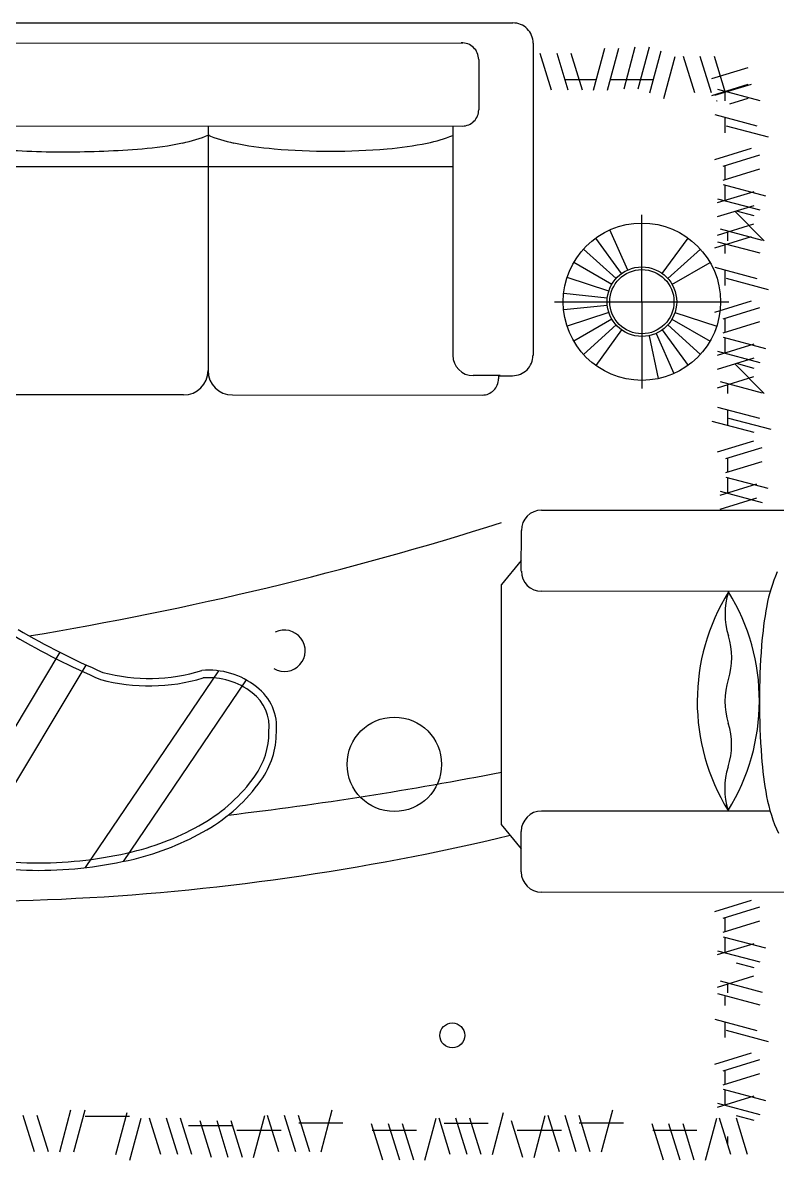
# Model space of a CAD drawing. Header units: millimetres. Extents: x -30782 to 40110, y 35885 to 73818.
# Drawn here: x 25510 to 27090, y 68543 to 70925 of the extents above; entities that cross this region are included whole.
import ezdxf

# ---------------------------------------------------------------- set-up
doc = ezdxf.new("R2010")
doc.units = ezdxf.units.MM

# ---------------------------------------------------------------- blocks, each defined once
blk = doc.blocks.new('A$C32DD204E')
for p, q in [((1020.4, 2690, -685.7), (1020.7, 3343.1, -685.7)), ((1820.9, 3342.8, -685.7), (1820.7, 2689.7, -685.7)), ((827.7, 3081.5, -685.7), (851.3, 3169.7, -685.7)), ((1190.7, 3168.5, -685.7), (1190.5, 2689.9, -685.7)), ((1650.7, 3168.4, -685.7), (1650.6, 2689.8, -685.7)), ((138.9, 3058.5, -685.7), (162.5, 3146.7, -685.7)), ((215.5, 3076.2, -685.7), (239, 3164.3, -685.7)), ((300.3, 3070.3, -685.7), (276.7, 3146.7, -685.7)), ((329.7, 3070.3, -685.7), (306.2, 3146.7, -685.7)), ((339, 3070.3, -685.7), (362.6, 3158.5, -685.7)), ((368.4, 3058.5, -685.7), (392, 3146.7, -685.7)), ((456.6, 3156.1, -685.7), (394.7, 3094.2, -685.7)), ((431.7, 3063.8, -685.7), (455.3, 3152, -685.7)), ((458.4, 3058.5, -685.7), (481.9, 3146.7, -685.7)), ((534.9, 3076.2, -685.7), (558.5, 3164.3, -685.7)), ((619.7, 3070.3, -685.7), (596.2, 3146.7, -685.7)), ((649.1, 3070.3, -685.7), (625.6, 3146.7, -685.7)), ((658.4, 3070.3, -685.7), (682, 3158.5, -685.7)), ((687.9, 3058.5, -685.7), (711.4, 3146.7, -685.7)), ((776, 3156.1, -685.7), (714.1, 3094.2, -685.7)), ((751.2, 3063.8, -685.7), (774.7, 3152, -685.7)), ((804.6, 3057.9, -685.7), (828.1, 3146.1, -685.7)), ((912.5, 3075.6, -685.7), (889, 3152, -685.7)), ((941.9, 3075.6, -685.7), (918.4, 3152, -685.7)), ((951.3, 3075.6, -685.7), (974.8, 3163.8, -685.7)), ((980.7, 3063.8, -685.7), (1004.2, 3152, -685.7)), ((1874.9, 3070.3, -685.7), (1851.3, 3146.7, -685.7)), ((1904.3, 3070.3, -685.7), (1880.7, 3146.7, -685.7)), ((1913.6, 3070.3, -685.7), (1937.1, 3158.5, -685.7)), ((1943, 3058.5, -685.7), (1966.5, 3146.7, -685.7)), ((2006.3, 3063.8, -685.7), (2029.8, 3152, -685.7)), ((2032.9, 3058.5, -685.7), (2056.5, 3146.7, -685.7)), ((2109.5, 3076.2, -685.7), (2133, 3164.3, -685.7)), ((2194.3, 3070.3, -685.7), (2170.7, 3146.7, -685.7)), ((2223.7, 3070.3, -685.7), (2200.2, 3146.7, -685.7)), ((2233, 3070.3, -685.7), (2256.6, 3158.5, -685.7)), ((2262.4, 3058.5, -685.7), (2286, 3146.7, -685.7)), ((117, 3046.2, -685.7), (93.5, 3122.6, -685.7)), ((151.9, 3052.6, -685.7), (128.3, 3129.1, -685.7)), ((152.3, 3046.2, -685.7), (128.8, 3122.6, -685.7)), ((170, 3084.2, -685.7), (158.2, 3122.6, -685.7)), ((192.3, 3052.6, -685.7), (215.9, 3140.8, -685.7)), ((286.5, 3052.6, -685.7), (262.9, 3129.1, -685.7)), ((376.6, 3058.5, -685.7), (353.1, 3134.9, -685.7)), ((406, 3058.5, -685.7), (382.5, 3134.9, -685.7)), ((393.7, 3097.5, -685.7), (403.5, 3134.4, -685.7)), ((444.7, 3057.9, -685.7), (421.1, 3134.4, -685.7)), ((471.3, 3052.6, -685.7), (447.8, 3129.1, -685.7)), ((511.8, 3052.6, -685.7), (535.3, 3140.8, -685.7)), ((605.9, 3052.6, -685.7), (582.4, 3129.1, -685.7)), ((696.1, 3058.5, -685.7), (672.5, 3134.9, -685.7)), ((725.5, 3058.5, -685.7), (701.9, 3134.9, -685.7)), ((713.1, 3097.5, -685.7), (722.9, 3134.4, -685.7)), ((764.1, 3057.9, -685.7), (740.6, 3134.4, -685.7)), ((834, 3046.2, -685.7), (857.5, 3134.4, -685.7)), ((898.7, 3057.9, -685.7), (875.2, 3134.4, -685.7)), ((988.9, 3063.8, -685.7), (965.3, 3140.3, -685.7)), ((1018.3, 3063.8, -685.7), (994.8, 3140.3, -685.7)), ((1861, 3052.6, -685.7), (1837.5, 3129.1, -685.7)), ((1951.2, 3058.5, -685.7), (1927.7, 3134.9, -685.7)), ((1968.2, 3097.5, -685.7), (1978.1, 3134.4, -685.7)), ((2019.3, 3057.9, -685.7), (1995.7, 3134.4, -685.7)), ((2086.3, 3052.6, -685.7), (2109.9, 3140.8, -685.7)), ((2180.5, 3052.6, -685.7), (2156.9, 3129.1, -685.7)), ((2270.6, 3058.5, -685.7), (2247.1, 3134.9, -685.7)), ((2287.7, 3097.5, -685.7), (2297.5, 3134.4, -685.7)), ((2370, 3121.3, -685.7), (2293.6, 3097.7, -685.7)), ((147, 3075.2, -685.7), (70.5, 3051.7, -685.7)), ((584.1, 2717, -685.7), (584.1, 3081.6, -685.7)), ((2370, 3086, -685.7), (2293.6, 3062.4, -685.7)), ((606.6, 2969.1, -685.7), (635, 3056.5, -685.7)), ((2381.8, 3033, -685.7), (2293.6, 3056.6, -685.7)), ((147, 3045.8, -685.7), (70.5, 3022.2, -685.7)), ((547.8, 2962.9, -685.7), (501.8, 3042.5, -685.7)), ((620.5, 2962.9, -685.7), (666.5, 3042.5, -685.7)), ((147, 3010.5, -685.7), (70.5, 2986.9, -685.7)), ((535.4, 2953.9, -685.7), (473.9, 3022.3, -685.7)), ((632.8, 2953.9, -685.7), (694.3, 3022.3, -685.7)), ((2381.8, 3009.5, -685.7), (2305.3, 2986, -685.7)), ((2319.2, 3015.1, 685.7), (2319.2, 2922.6, 685.7)), ((525.3, 2942.6, -685.7), (450.9, 2996.7, -685.7)), ((643, 2942.6, -685.7), (717.4, 2996.7, -685.7)), ((2381.8, 2980.1, -685.7), (2305.3, 2956.6, -685.7)), ((158.7, 2945.8, -685.7), (70.5, 2969.3, -685.7)), ((650.6, 2929.5, -685.7), (734.6, 2966.9, -685.7)), ((147, 2916.3, -685.7), (58.8, 2939.9, -685.7)), ((655.3, 2915, -685.7), (745.2, 2934.1, -685.7)), ((2381.8, 2944.8, -685.7), (2305.3, 2921.3, -685.7)), ((138.4, 2891.9, -685.7), (50.2, 2915.5, -685.7)), ((119.4, 2923.7, -685.7), (119.4, 2833.9, -685.7)), ((138.4, 2862.5, -685.7), (50.2, 2886.1, -685.7)), ((584.1, 2899.9, -685.7), (402.4, 2899.9, -685.7)), ((584.1, 2899.9, -685.7), (765.9, 2899.9, -685.7)), ((517.7, 2870.3, -685.7), (433.7, 2832.9, -685.7)), ((2304.1, 2861.1, 685.7), (2304.1, 2768.6, 685.7)), ((141.1, 2828.1, -685.7), (52.9, 2851.6, -685.7)), ((525.3, 2857.1, -685.7), (450.9, 2803.1, -685.7)), ((535.4, 2845.8, -685.7), (473.9, 2777.5, -685.7)), ((547.8, 2836.8, -685.7), (501.8, 2757.2, -685.7)), ((620.5, 2836.8, -685.7), (666.5, 2757.2, -685.7)), ((632.8, 2845.8, -685.7), (694.3, 2777.5, -685.7)), ((643, 2857.1, -685.7), (717.4, 2803.1, -685.7)), ((2364.1, 2815.4, -685.7), (2275.9, 2838.9, -685.7)), ((141.1, 2798.7, -685.7), (52.9, 2822.2, -685.7)), ((561.7, 2830.7, -685.7), (533.2, 2743.2, -685.7)), ((576.5, 2827.5, -685.7), (566.9, 2736.1, -685.7)), ((591.7, 2827.5, -685.7), (601.4, 2736.1, -685.7)), ((606.6, 2830.7, -685.7), (635, 2743.2, -685.7)), ((2364.1, 2791.8, -685.7), (2287.7, 2768.3, -685.7)), ((141.1, 2775.2, -685.7), (64.7, 2751.6, -685.7)), ((141.1, 2745.7, -685.7), (64.7, 2722.2, -685.7)), ((2364.1, 2762.4, -685.7), (2287.7, 2738.9, -685.7)), ((2364.1, 2727.1, -685.7), (2287.7, 2703.6, -685.7)), ((2319.2, 2731.6, 685.7), (2319.2, 2639, 685.7)), ((141.1, 2710.5, -685.7), (64.7, 2686.9, -685.7)), ((2375.9, 2674.2, -685.7), (2287.7, 2697.7, -685.7)), ((42.8, 2672.1, -685.7), (696.6, 2671.9, -685.7)), ((1148, 2647.4, -685.7), (1062.9, 2647.5, -685.7)), ((1125.7, 2647.4, -685.7), (1176, 2605.9, -685.7)), ((1729.9, 2647.9, -685.7), (1678.7, 2605.7, -685.7)), ((1778.1, 2647.2, -685.7), (1693.1, 2647.2, -685.7)), ((2375.9, 2650.6, -685.7), (2299.4, 2627.1, -685.7)), ((0, 755.3, -685.7), (0.2, 2629.6, -685.7)), ((739.1, 2598.6, -685.7), (739.1, 2629.3, -685.7)), ((738.8, 2602.8, -685.7), (738.8, 2546.5, -685.7)), ((739.1, 2599.7, -685.7), (745.6, 2599.7, -685.7)), ((1678.7, 2605.7, -685.7), (1176, 2605.9, -685.7)), ((2370, 2586.9, -685.7), (2281.8, 2610.4, -685.7)), ((2305.1, 2578.3), (2305.1, 2485.8)), ((76.8, 2558.3, -685.7), (182.2, 2558.3, -685.7)), ((779.4, 2042.5, -685.7), (779.6, 2565.6, -685.7)), ((2370, 2563.4, -685.7), (2293.6, 2539.8, -685.7)), ((2370, 2534, -685.7), (2293.6, 2510.4, -685.7)), ((42.1, 861.2, -685.7), (42.7, 2524.3, -685.7)), ((216, 1393.9, -685.7), (216.2, 2524.2, -685.7)), ((216.2, 2504.1, -685.7), (696.3, 2503.9, -685.7)), ((301, 1394, -685.7), (301.2, 2504.1, -685.7)), ((2370, 2498.7, -685.7), (2293.6, 2475.1, -685.7)), ((2381.8, 2445.7, -685.7), (2293.6, 2469.3, -685.7)), ((2381.8, 2422.2, -685.7), (2305.3, 2398.7, -685.7)), ((2319.2, 2427.8, 685.7), (2319.2, 2335.3, 685.7)), ((2381.8, 2392.8, -685.7), (2305.3, 2369.2, -685.7)), ((2381.8, 2357.5, -685.7), (2305.3, 2334, -685.7)), ((2304.1, 2273.8, 685.7), (2304.1, 2181.3, 685.7)), ((2364.1, 2228.1, -685.7), (2275.9, 2251.6, -685.7)), ((2364.1, 2204.5, -685.7), (2287.7, 2181, -685.7)), ((2364.1, 2175.1, -685.7), (2287.7, 2151.6, -685.7)), ((2319.2, 2144.3, 685.7), (2319.2, 2051.7, 685.7)), ((2364.1, 2139.8, -685.7), (2287.7, 2116.3, -685.7)), ((2375.9, 2086.9, -685.7), (2287.7, 2110.4, -685.7)), ((1375.8, 2071.1, -685.7), (1756.4, 1813.8, -685.7)), ((2375.9, 2063.3, -685.7), (2299.4, 2039.8, -685.7)), ((2375.9, 2033.9, -685.7), (2299.4, 2010.4, -685.7)), ((2309.8, 2042.9, 685.7), (2309.8, 1950.3, 685.7)), ((1356.9, 2013.1, -685.7), (1769.1, 1734.5, -685.7)), ((216, 1991.7, -685.7), (595.7, 1991.5, -685.7)), ((595.7, 1991.5, -685.7), (728.3, 1991.5, -685.7)), ((2375.9, 1998.6, -685.7), (2299.4, 1975.1, -685.7)), ((2370, 1957.5, -685.7), (2293.6, 1933.9, -685.7)), ((779.4, 1940.4, -685.7), (779.4, 1445.2, -685.7)), ((2370, 1928, -685.7), (2293.6, 1904.5, -685.7)), ((2370, 1892.7, -685.7), (2293.6, 1869.2, -685.7)), ((2381.8, 1828, -685.7), (2293.6, 1851.6, -685.7)), ((2370, 1798.6, -685.7), (2281.8, 1822.1, -685.7)), ((2290.3, 1826.8, 685.7), (2290.3, 1734.2, 685.7)), ((1345.3, 1735.8, -685.7), (1761.4, 1485.6, -685.7)), ((2364.1, 1710.4, -685.7), (2275.9, 1733.9, -685.7)), ((2364.1, 1681, -685.7), (2275.9, 1704.5, -685.7)), ((1318.2, 1681.4, -685.7), (1747.5, 1423.2, -685.7)), ((2364.1, 1657.4, -685.7), (2287.7, 1633.9, -685.7)), ((2364.1, 1628, -685.7), (2287.7, 1604.5, -685.7))]:
    blk.add_line(p, q)
at = {"elevation": -685.7}
for points in [[(163.7, 3074.4), (145.2, 3074.4)], [(230.7, 3074.4), (198.2, 3074.4)], [(328.4, 3074.4), (299, 3074.4)], [(372.7, 3074.4), (340.1, 3074.4)], [(371.7, 3074.4), (341.6, 3074.4)], [(456.5, 3079.7), (438, 3079.7)], [(483.2, 3074.4), (464.6, 3074.4)], [(550.1, 3074.4), (517.6, 3074.4)], [(647.8, 3074.4), (618.4, 3074.4)], [(692.1, 3074.4), (659.6, 3074.4)], [(691.2, 3074.4), (661, 3074.4)], [(776, 3079.7), (757.4, 3079.7)], [(842.9, 3079.7), (810.4, 3079.7)], [(940.6, 3079.7), (911.2, 3079.7)], [(984.9, 3079.7), (952.4, 3079.7)], [(984, 3079.7), (953.8, 3079.7)], [(1903, 3074.4), (1873.6, 3074.4)], [(1947.3, 3074.4), (1914.7, 3074.4)], [(1946.3, 3074.4), (1916.2, 3074.4)], [(2031.1, 3079.7), (2012.5, 3079.7)], [(2057.7, 3074.4), (2039.2, 3074.4)], [(2124.7, 3074.4), (2092.2, 3074.4)], [(2222.4, 3074.4), (2193, 3074.4)], [(2266.7, 3074.4), (2234.1, 3074.4)], [(2265.7, 3074.4), (2235.6, 3074.4)], [(2350.5, 3079.7), (2332, 3079.7)], [(119.4, 2804.5), (119.4, 2739.1)]]:
    blk.add_lwpolyline(points, dxfattribs=at)
for points in [[(268.9, 2248, 0.02107), (264, 2366.2, 0.029233), (251.9, 2450.6, 0.045778), (235.8, 2504.1, 0.201615)], [(234.8, 1392.4, 0.047423), (251.7, 1447.7, 0.029233), (263.9, 1532.1, 0.017749), (270.5, 1692.8, 0.02107)]]:
    blk.add_lwpolyline(points, format="xyb", dxfattribs=at)
for centre, radius in [((584.1, 2899.9, -685.7), 164.7), ((584.1, 2899.9, -685.7), 72.8), ((584.1, 2899.9, -685.7), 67.2), ((2120.3, 2502.9, -685.7), 26), ((1552.8, 2381.6, -685.7), 98.8)]:
    blk.add_circle(centre, radius)
for centre, radius, start, end in [((1280.5, 3480.4, -685.7), 324.6, 246.2626, 259.4626), ((1560.9, 3480.3, -685.7), 324.6, 280.4917, 294.8183), ((1419.8, 2711.8, -685.7), 434.1, 58.112, 121.6703), ((1364.6, 3932.6, -685.7), 784.5, 259.4626, 265.581), ((1421.2, 4664.8, -685.7), 1518.9, 265.581, 269.9772), ((1421.2, 4664.8, -685.7), 1518.9, 269.9772, 274.3734), ((1477.2, 3932.5, -685.7), 784.5, 274.3734, 280.4917), ((1421.2, 3449.8, -685.7), 434.1, 238.112, 301.6703), ((1238.2, 3225.1, -685.7), 151.1, 252.2902, 287.4922), ((1329, 2937, -685.7), 151.1, 72.2902, 107.4922), ((1420.9, 3224.8, -685.7), 151.1, 252.2902, 287.4922), ((1511.8, 2936.6, -685.7), 151.1, 72.2902, 107.4922), ((1603.7, 3224.4, -685.7), 151.1, 252.2902, 287.4922), ((-2552.3, 2006.2, -685.7), 2911.9, 21.1287, 21.1635), ((42.8, 2629.6, -685.7), 42.5, 89.9772, 179.9772), ((696.5, 2629.3, -685.7), 42.5, 359.9772, 89.9772), ((1063, 2690, -685.7), 42.5, 179.9772, 269.9772), ((1148, 2690, -685.7), 42.5, 269.9772, 359.9772), ((1693.1, 2689.7, -685.7), 42.5, 179.9772, 269.9772), ((1778.1, 2689.7, -685.7), 42.5, 269.9772, 359.9772), ((-3160.4, 1453.5, -685.7), 5000.5, 351.7639, 13.5399), ((745.5, 2565.7, -685.7), 34, 359.9772, 89.9772), ((-5717.4, 460.8, -685.7), 7095.9, 9.37507, 17.5955), ((-6034.3, 1118.6, -685.7), 7747.5, 6.78419, 11.06631), ((77.2, 2523, -685.7), 35.2, 90.762, 182.1128), ((182.2, 2524.2, -685.7), 34, 359.9772, 89.9772), ((696.3, 2546.5, -685.7), 42.5, 269.9772, 359.9772), ((-1135.1, 2248.6, -685.7), 1404, 355.1489, 359.9772), ((1315, 2151.6, -685.7), 43.3, 329.4196, 206.4089), ((-463.5, 2191.6, -685.7), 730, 348.451, 355.1489), ((1474.3, 2030.8, -685.7), 104.3, 83.9251, 143.2199), ((1485.3, 1960, -685.7), 174.6, 54.5394, 90), ((1474.3, 2030.8, -685.7), 88.8, 83.3999, 143.3893), ((1485.3, 1960, -685.7), 159, 54.5394, 90.3034), ((1375.6, 1805.9, -685.7), 363.7, 30.1802, 54.5394), ((1514.9, 1993.6, -685.7), 159.2, 141.263, 185.4473), ((1514.9, 1993.6, -685.7), 143.6, 141.1552, 184.8436), ((1375.6, 1805.9, -685.7), 348.1, 30.1802, 54.5394), ((-47.7, 2106.6, -685.7), 305.7, 337.5906, 348.451), ((728.3, 2042.5, -685.7), 51, 269.9772, 359.9772), ((-47.8, 1877.9, -685.7), 305.7, 21.7999, 22.3637), ((-47.7, 1876.7, -685.7), 305.7, 11.549, 22.4094), ((728.3, 1940.4, -685.7), 51, 0.0228, 90.0228), ((993.4, 1867.9, -685.7), 379.5, 345.261, 16.9432), ((993.4, 1867.9, -685.7), 395.1, 345.0883, 16.7074), ((1200.1, 1703.8, -685.7), 551.1, 13.5438, 30.1802), ((1200.1, 1703.8, -685.7), 566.7, 13.5438, 30.1802), ((-463.5, 1791.7, -685.7), 730, 4.8511, 11.549), ((-1995, 1680, -685.7), 2265.5, 0.3248, 4.3921), ((921.7, 1636.8, -685.7), 853, 0, 13.5438), ((921.7, 1636.8, -685.7), 837.4, 0, 13.5438), ((-174.4, 2435.8, -685.7), 1672.4, 329.7762, 336.5922), ((-174.4, 2435.8, -685.7), 1688, 329.7992, 336.632), ((921.7, 1636.8, -685.7), 837.4, 346.4562, 0), ((921.7, 1636.8, -685.7), 853, 346.4562, 0)]:
    blk.add_arc(centre, radius, start, end)

msp = doc.modelspace()

# ---------------------------------------------------------------- block references
at = {"rotation": 270}
msp.add_blockref('A$C32DD204E', (23906.4, 70925.1, 685.7), dxfattribs=at)

doc.saveas('drawing.dxf')
